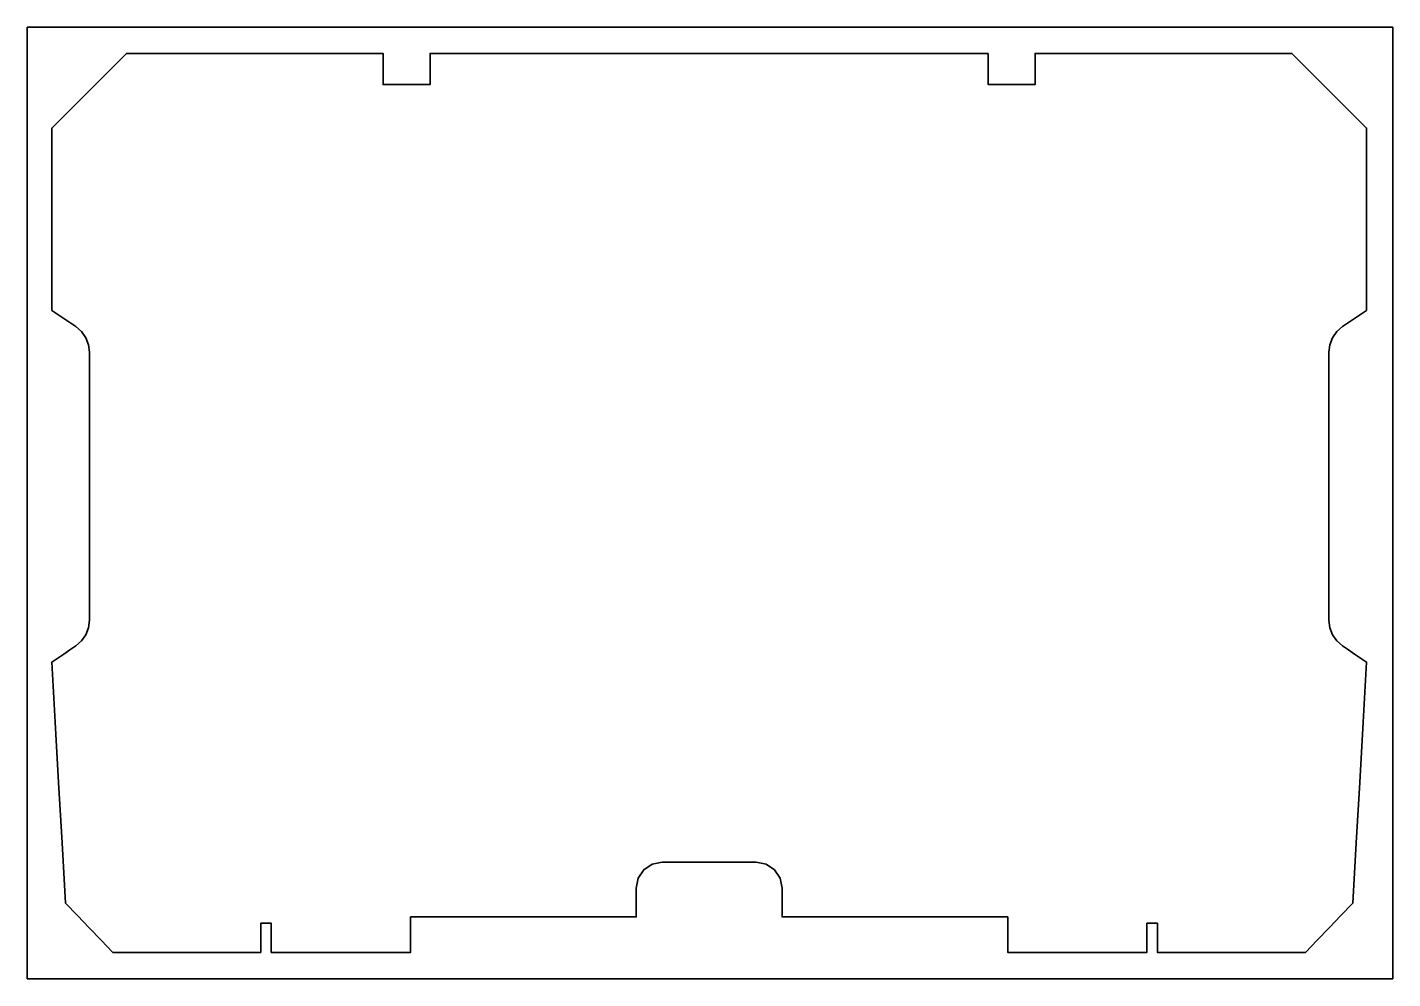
# Model space of a CAD drawing. Header units: millimetres. Extents: x -157 to 367, y -34 to 331.
import ezdxf

# ---------------------------------------------------------------- set-up
doc = ezdxf.new("R2010")
doc.units = ezdxf.units.MM
doc.header["$MEASUREMENT"] = 0
doc.layers.get('0').update_dxf_attribs({"lineweight": 0})
doc.layers.add('Safety', color=7, linetype='Continuous', lineweight=0)

msp = doc.modelspace()

# ---------------------------------------------------------------- linework, layer by layer
at = {"color": 250, "lineweight": 35, "true_color": 0x333333}
msp.add_lwpolyline([(211.78, 321.12), (211.78, 318.12), (211.78, 315.12), (211.78, 312.12), (211.78, 309.12), (216.29, 309.12), (220.8, 309.12), (225.3, 309.12), (229.81, 309.12), (229.81, 312.12), (229.81, 315.12), (229.81, 318.12), (229.81, 321.12), (254.45, 321.12), (279.08, 321.12), (303.72, 321.12), (328.36, 321.12), (335.53, 313.95), (342.7, 306.77), (349.87, 299.6), (357.04, 292.43), (357.04, 274.93), (357.04, 257.42), (357.04, 239.91), (357.04, 222.41), (354.73, 220.86), (352.42, 219.31), (350.1, 217.76), (347.79, 216.21), (345.59, 214.31), (343.94, 211.96), (342.9, 209.28), (342.54, 206.39), (342.54, 180.66), (342.54, 154.92), (342.54, 129.19), (342.54, 103.46), (342.9, 100.56), (343.94, 97.89), (345.59, 95.54), (347.79, 93.63), (350.1, 92.08), (352.42, 90.53), (354.73, 88.98), (357.04, 87.44), (355.72, 64.3), (354.39, 41.16), (353.07, 18.03), (351.74, -5.11), (347.19, -9.84), (342.63, -14.57), (338.08, -19.3), (333.52, -24.03), (319.33, -24.03), (305.14, -24.03), (290.95, -24.03), (276.76, -24.03), (276.76, -21.23), (276.76, -18.43), (276.76, -15.63), (276.76, -12.84), (275.75, -12.84), (274.75, -12.84), (273.74, -12.84), (272.73, -12.84), (272.73, -15.63), (272.73, -18.43), (272.73, -21.23), (272.73, -24.03), (259.37, -24.03), (246.01, -24.03), (232.65, -24.03), (219.29, -24.03), (219.29, -20.62), (219.29, -17.22), (219.29, -13.81), (219.29, -10.4), (197.64, -10.4), (175.99, -10.4), (154.34, -10.4), (132.69, -10.4), (132.69, -7.65), (132.69, -4.9), (132.69, -2.15), (132.69, 0.6), (131.9, 4.49), (129.75, 7.68), (126.57, 9.82), (122.67, 10.61), (113.68, 10.61), (104.68, 10.61), (95.68, 10.61), (86.68, 10.61), (82.78, 9.82), (79.6, 7.68), (77.45, 4.49), (76.67, 0.6), (76.67, -2.15), (76.67, -4.9), (76.67, -7.65), (76.67, -10.4), (55.01, -10.4), (33.36, -10.4), (11.71, -10.4), (-9.94, -10.4), (-9.94, -13.81), (-9.94, -17.22), (-9.94, -20.62), (-9.94, -24.03), (-23.3, -24.03), (-36.66, -24.03), (-50.02, -24.03), (-63.38, -24.03), (-63.38, -21.23), (-63.38, -18.43), (-63.38, -15.63), (-63.38, -12.84), (-64.39, -12.84), (-65.39, -12.84), (-66.4, -12.84), (-67.41, -12.84), (-67.41, -15.63), (-67.41, -18.43), (-67.41, -21.23), (-67.41, -24.03), (-81.6, -24.03), (-95.79, -24.03), (-109.98, -24.03), (-124.17, -24.03), (-128.73, -19.3), (-133.28, -14.57), (-137.84, -9.84), (-142.39, -5.11), (-143.72, 18.03), (-145.04, 41.16), (-146.37, 64.3), (-147.69, 87.44), (-145.38, 88.98), (-143.07, 90.53), (-140.75, 92.08), (-138.44, 93.63), (-136.24, 95.54), (-134.59, 97.89), (-133.55, 100.56), (-133.19, 103.46), (-133.19, 129.19), (-133.19, 154.92), (-133.19, 180.66), (-133.19, 206.39), (-133.55, 209.28), (-134.59, 211.96), (-136.24, 214.31), (-138.44, 216.21), (-140.75, 217.76), (-143.07, 219.31), (-145.38, 220.86), (-147.69, 222.41), (-147.69, 239.91), (-147.69, 257.42), (-147.69, 274.93), (-147.69, 292.43), (-140.52, 299.6), (-133.35, 306.77), (-126.18, 313.95), (-119.01, 321.12), (-94.37, 321.12), (-69.73, 321.12), (-45.1, 321.12), (-20.46, 321.12), (-20.46, 318.12), (-20.46, 315.12), (-20.46, 312.12), (-20.46, 309.12), (-15.95, 309.12), (-11.45, 309.12), (-6.94, 309.12), (-2.43, 309.12), (-2.43, 312.12), (-2.43, 315.12), (-2.43, 318.12), (-2.43, 321.12), (51.12, 321.12), (104.68, 321.12), (158.23, 321.12)], close=True, dxfattribs=at)
at = {"layer": 'Safety', "color": 18, "lineweight": 35, "true_color": 0x000000}
msp.add_lwpolyline([(367.04, -34.12), (-157.04, -34.12), (-157.04, 331.12), (367.04, 331.12)], close=True, dxfattribs=at)

doc.saveas('drawing.dxf')
